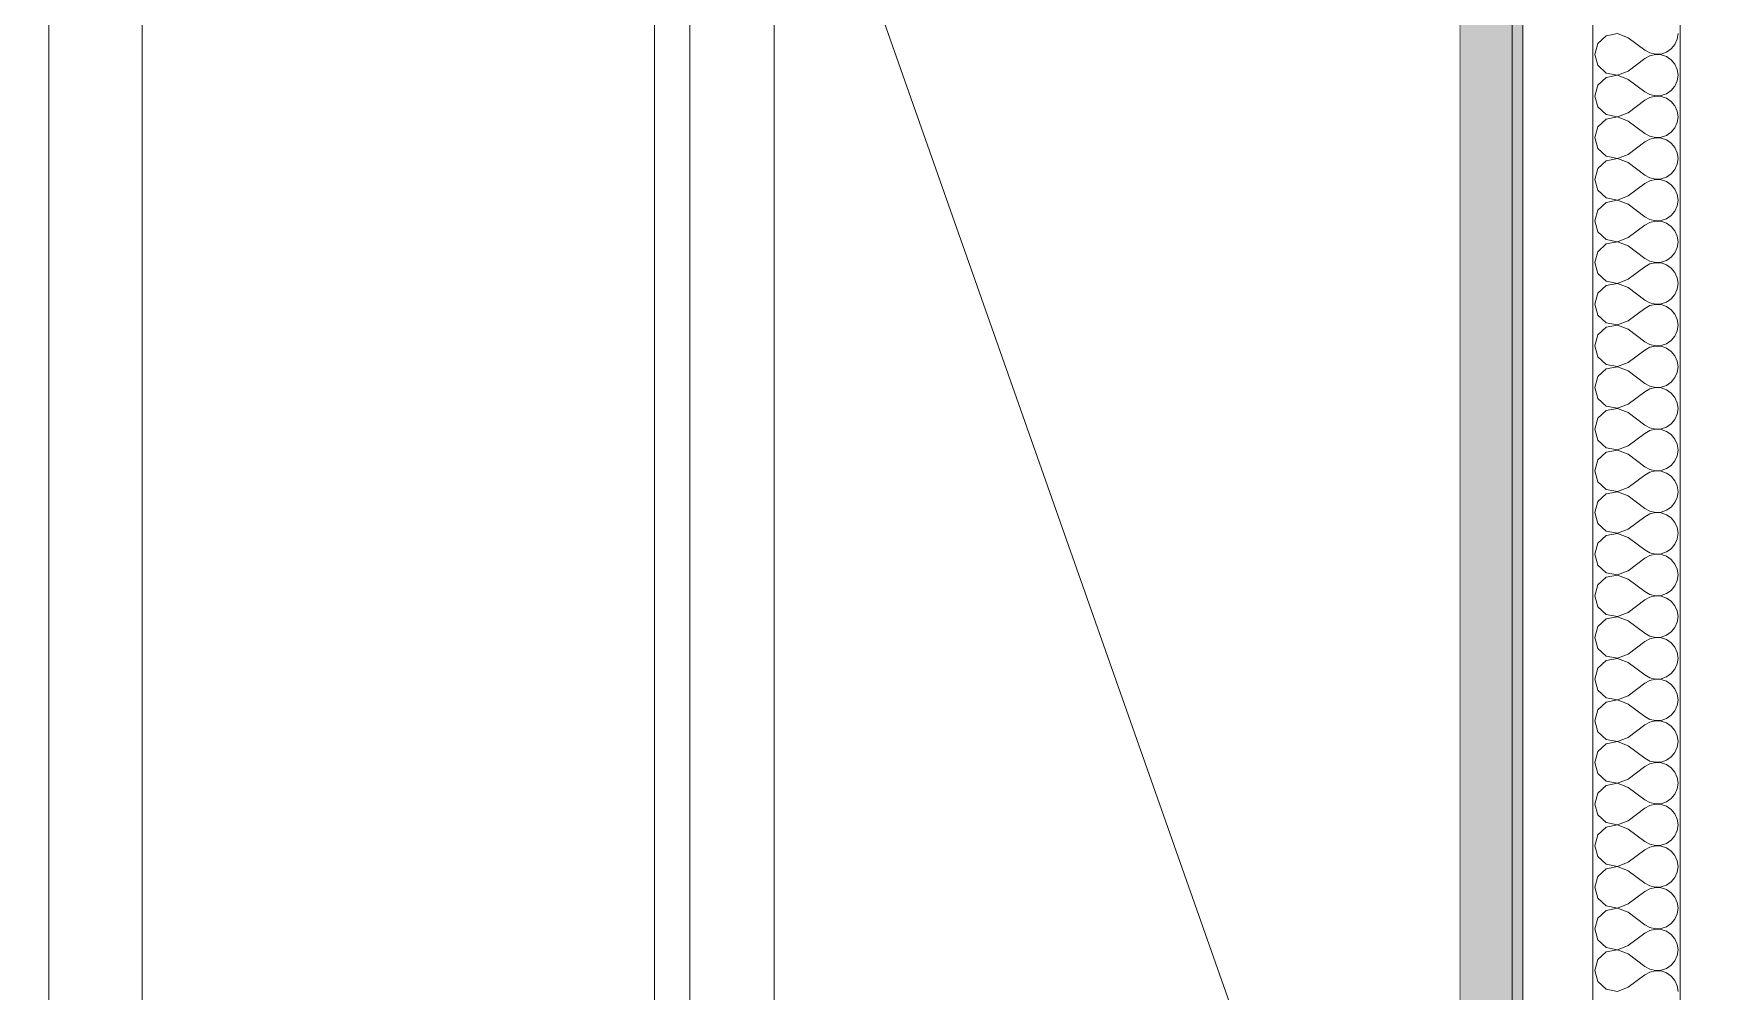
# Model space of a CAD drawing. Header units: millimetres. Extents: x -48147 to 1414029, y -496296 to 18123.
# Drawn here: x 1366612 to 1367135, y -477181 to -476882 of the extents above; entities that cross this region are included whole.
import ezdxf

# ---------------------------------------------------------------- set-up
doc = ezdxf.new("R2010")
doc.units = ezdxf.units.MM
doc.header["$MEASUREMENT"] = 0
doc.linetypes.add('Wipeout_Contour', pattern=[1000, 0, -1000])
doc.layers.add('New_A-25-M_Wall_Int', color=7, linetype='Continuous')
doc.layers.add('New_ArchiCAD Doors', color=7, linetype='Continuous')
doc.layers.add('New_A-25-M_Wall_Int_Pen_No__1', color=7, linetype='Continuous', lineweight=13)
doc.layers.add('New_ArchiCAD Doors_Pen_No__3', color=7, linetype='Continuous', lineweight=18)
doc.layers.add('New_A-25-M_Wall_Int_Pen_No__107', color=7, linetype='Continuous', lineweight=15, true_color=0xa6a6a6)
doc.layers.add('New_ArchiCAD Doors_Pen_No__63', color=7, linetype='Continuous', lineweight=20, true_color=0x606060)

# ---------------------------------------------------------------- blocks, each defined once
blk = doc.blocks.new('*X159', base_point=(1372879, -490836.73))
at = {"layer": 'New_A-25-M_Wall_Int_Pen_No__107', "linetype": 'Continuous'}
for p, q in [((1367123.95, -476884.07), (1367124.19, -476882.3)), ((1367099.2, -476885.38), (1367098.23, -476888.79)), ((1367101.82, -476882.99), (1367099.2, -476885.38)), ((1367105.31, -476882.33), (1367101.82, -476882.99)), ((1367108.62, -476883.6), (1367105.31, -476882.33)), ((1367108.62, -476883.6), (1367113.81, -476887.49)), ((1367113.81, -476887.49), (1367115.38, -476888.36)), ((1367120.61, -476888.11), (1367122.08, -476887.09)), ((1367122.08, -476887.09), (1367123.23, -476885.71)), ((1367123.23, -476885.71), (1367123.95, -476884.07)), ((1367098.23, -476888.79), (1367099.2, -476892.2)), ((1367099.2, -476892.2), (1367101.82, -476894.6)), ((1367108.62, -476893.98), (1367113.81, -476890.09)), ((1367115.38, -476889.22), (1367113.81, -476890.09)), ((1367115.38, -476888.36), (1367117.12, -476888.76)), ((1367117.12, -476888.82), (1367115.38, -476889.22)), ((1367117.12, -476888.76), (1367118.91, -476888.68)), ((1367118.91, -476888.9), (1367117.12, -476888.82)), ((1367118.91, -476888.68), (1367120.61, -476888.11)), ((1367120.61, -476889.48), (1367118.91, -476888.9)), ((1367122.08, -476890.49), (1367120.61, -476889.48)), ((1367123.23, -476891.87), (1367122.08, -476890.49)), ((1367123.95, -476893.51), (1367123.23, -476891.87)), ((1367101.82, -476895.97), (1367099.2, -476898.36)), ((1367101.82, -476894.6), (1367105.31, -476895.26)), ((1367105.31, -476895.31), (1367101.82, -476895.97)), ((1367105.31, -476895.26), (1367108.62, -476893.98)), ((1367108.62, -476896.58), (1367105.31, -476895.31)), ((1367108.62, -476896.58), (1367113.81, -476900.47)), ((1367123.23, -476898.69), (1367123.95, -476897.06)), ((1367124.19, -476895.28), (1367123.95, -476893.51)), ((1367123.95, -476897.06), (1367124.19, -476895.28)), ((1367099.2, -476898.36), (1367098.23, -476901.77)), ((1367098.23, -476901.77), (1367099.2, -476905.19)), ((1367108.62, -476906.97), (1367113.81, -476903.07)), ((1367113.81, -476900.47), (1367115.38, -476901.34)), ((1367115.38, -476902.2), (1367113.81, -476903.07)), ((1367115.38, -476901.34), (1367117.12, -476901.75)), ((1367117.12, -476901.8), (1367115.38, -476902.2)), ((1367117.12, -476901.75), (1367118.91, -476901.66)), ((1367118.91, -476901.89), (1367117.12, -476901.8)), ((1367118.91, -476901.66), (1367120.61, -476901.09)), ((1367120.61, -476902.46), (1367118.91, -476901.89)), ((1367120.61, -476901.09), (1367122.08, -476900.07)), ((1367122.08, -476903.47), (1367120.61, -476902.46)), ((1367122.08, -476900.07), (1367123.23, -476898.69)), ((1367099.2, -476905.19), (1367101.82, -476907.58)), ((1367101.82, -476907.58), (1367105.31, -476908.24)), ((1367105.31, -476908.29), (1367101.82, -476908.95)), ((1367105.31, -476908.24), (1367108.62, -476906.97)), ((1367108.62, -476909.56), (1367105.31, -476908.29)), ((1367123.23, -476904.85), (1367122.08, -476903.47)), ((1367123.95, -476906.49), (1367123.23, -476904.85)), ((1367124.19, -476908.26), (1367123.95, -476906.49)), ((1367123.95, -476910.04), (1367124.19, -476908.26)), ((1367099.2, -476911.34), (1367098.23, -476914.75)), ((1367101.82, -476908.95), (1367099.2, -476911.34)), ((1367108.62, -476909.56), (1367113.81, -476913.46)), ((1367113.81, -476913.46), (1367115.38, -476914.32)), ((1367120.61, -476914.07), (1367122.08, -476913.05)), ((1367122.08, -476913.05), (1367123.23, -476911.68)), ((1367123.23, -476911.68), (1367123.95, -476910.04)), ((1367098.23, -476914.75), (1367099.2, -476918.17)), ((1367099.2, -476918.17), (1367101.82, -476920.56)), ((1367108.62, -476919.95), (1367113.81, -476916.05)), ((1367115.38, -476915.19), (1367113.81, -476916.05)), ((1367115.38, -476914.32), (1367117.12, -476914.73)), ((1367117.12, -476914.78), (1367115.38, -476915.19)), ((1367117.12, -476914.73), (1367118.91, -476914.64)), ((1367118.91, -476914.87), (1367117.12, -476914.78)), ((1367118.91, -476914.64), (1367120.61, -476914.07)), ((1367120.61, -476915.44), (1367118.91, -476914.87)), ((1367122.08, -476916.45), (1367120.61, -476915.44)), ((1367123.23, -476917.83), (1367122.08, -476916.45)), ((1367123.95, -476919.47), (1367123.23, -476917.83)), ((1367101.82, -476921.93), (1367099.2, -476924.32)), ((1367101.82, -476920.56), (1367105.31, -476921.22)), ((1367105.31, -476921.27), (1367101.82, -476921.93)), ((1367105.31, -476921.22), (1367108.62, -476919.95)), ((1367108.62, -476922.54), (1367105.31, -476921.27)), ((1367108.62, -476922.54), (1367113.81, -476926.44)), ((1367123.23, -476924.66), (1367123.95, -476923.02)), ((1367124.19, -476921.24), (1367123.95, -476919.47)), ((1367123.95, -476923.02), (1367124.19, -476921.24)), ((1367099.2, -476924.32), (1367098.23, -476927.74)), ((1367098.23, -476927.74), (1367099.2, -476931.15)), ((1367108.62, -476932.93), (1367113.81, -476929.03)), ((1367113.81, -476926.44), (1367115.38, -476927.3)), ((1367115.38, -476928.17), (1367113.81, -476929.03)), ((1367115.38, -476927.3), (1367117.12, -476927.71)), ((1367117.12, -476927.76), (1367115.38, -476928.17)), ((1367117.12, -476927.71), (1367118.91, -476927.62)), ((1367118.91, -476927.85), (1367117.12, -476927.76)), ((1367118.91, -476927.62), (1367120.61, -476927.05)), ((1367120.61, -476928.42), (1367118.91, -476927.85)), ((1367120.61, -476927.05), (1367122.08, -476926.04)), ((1367122.08, -476929.44), (1367120.61, -476928.42)), ((1367122.08, -476926.04), (1367123.23, -476924.66)), ((1367123.23, -476930.81), (1367122.08, -476929.44)), ((1367099.2, -476931.15), (1367101.82, -476933.54)), ((1367101.82, -476933.54), (1367105.31, -476934.2)), ((1367105.31, -476934.25), (1367101.82, -476934.91)), ((1367105.31, -476934.2), (1367108.62, -476932.93)), ((1367108.62, -476935.52), (1367105.31, -476934.25)), ((1367123.95, -476932.45), (1367123.23, -476930.81)), ((1367124.19, -476934.23), (1367123.95, -476932.45)), ((1367123.95, -476936), (1367124.19, -476934.23)), ((1367099.2, -476937.3), (1367098.23, -476940.72)), ((1367101.82, -476934.91), (1367099.2, -476937.3)), ((1367108.62, -476935.52), (1367113.81, -476939.42)), ((1367113.81, -476939.42), (1367115.38, -476940.29)), ((1367120.61, -476940.03), (1367122.08, -476939.02)), ((1367122.08, -476939.02), (1367123.23, -476937.64)), ((1367123.23, -476937.64), (1367123.95, -476936)), ((1367098.23, -476940.72), (1367099.2, -476944.13)), ((1367099.2, -476944.13), (1367101.82, -476946.52)), ((1367108.62, -476945.91), (1367113.81, -476942.02)), ((1367115.38, -476941.15), (1367113.81, -476942.02)), ((1367115.38, -476940.29), (1367117.12, -476940.69)), ((1367117.12, -476940.74), (1367115.38, -476941.15)), ((1367117.12, -476940.69), (1367118.91, -476940.6)), ((1367118.91, -476940.83), (1367117.12, -476940.74)), ((1367118.91, -476940.6), (1367120.61, -476940.03)), ((1367120.61, -476941.4), (1367118.91, -476940.83)), ((1367122.08, -476942.42), (1367120.61, -476941.4)), ((1367123.23, -476943.8), (1367122.08, -476942.42)), ((1367123.95, -476945.43), (1367123.23, -476943.8)), ((1367099.2, -476950.29), (1367098.23, -476953.7)), ((1367101.82, -476947.89), (1367099.2, -476950.29)), ((1367101.82, -476946.52), (1367105.31, -476947.18)), ((1367105.31, -476947.23), (1367101.82, -476947.89)), ((1367105.31, -476947.18), (1367108.62, -476945.91)), ((1367108.62, -476948.51), (1367105.31, -476947.23)), ((1367108.62, -476948.51), (1367113.81, -476952.4)), ((1367123.23, -476950.62), (1367123.95, -476948.98)), ((1367124.19, -476947.21), (1367123.95, -476945.43)), ((1367123.95, -476948.98), (1367124.19, -476947.21)), ((1367098.23, -476953.7), (1367099.2, -476957.11)), ((1367108.62, -476958.89), (1367113.81, -476955)), ((1367113.81, -476952.4), (1367115.38, -476953.27)), ((1367115.38, -476954.13), (1367113.81, -476955)), ((1367115.38, -476953.27), (1367117.12, -476953.67)), ((1367117.12, -476953.72), (1367115.38, -476954.13)), ((1367117.12, -476953.67), (1367118.91, -476953.59)), ((1367118.91, -476953.81), (1367117.12, -476953.72)), ((1367118.91, -476953.59), (1367120.61, -476953.01)), ((1367120.61, -476954.38), (1367118.91, -476953.81)), ((1367120.61, -476953.01), (1367122.08, -476952)), ((1367122.08, -476955.4), (1367120.61, -476954.38)), ((1367122.08, -476952), (1367123.23, -476950.62)), ((1367123.23, -476956.78), (1367122.08, -476955.4)), ((1367099.2, -476957.11), (1367101.82, -476959.5)), ((1367101.82, -476959.5), (1367105.31, -476960.16)), ((1367105.31, -476960.22), (1367101.82, -476960.87)), ((1367105.31, -476960.16), (1367108.62, -476958.89)), ((1367108.62, -476961.49), (1367105.31, -476960.22)), ((1367123.95, -476958.42), (1367123.23, -476956.78)), ((1367124.19, -476960.19), (1367123.95, -476958.42)), ((1367123.95, -476961.96), (1367124.19, -476960.19)), ((1367099.2, -476963.27), (1367098.23, -476966.68)), ((1367101.82, -476960.87), (1367099.2, -476963.27)), ((1367108.62, -476961.49), (1367113.81, -476965.38)), ((1367113.81, -476965.38), (1367115.38, -476966.25)), ((1367118.91, -476966.57), (1367120.61, -476966)), ((1367120.61, -476966), (1367122.08, -476964.98)), ((1367122.08, -476964.98), (1367123.23, -476963.6)), ((1367123.23, -476963.6), (1367123.95, -476961.96)), ((1367098.23, -476966.68), (1367099.2, -476970.09)), ((1367099.2, -476970.09), (1367101.82, -476972.49)), ((1367108.62, -476971.87), (1367113.81, -476967.98)), ((1367115.38, -476967.11), (1367113.81, -476967.98)), ((1367115.38, -476966.25), (1367117.12, -476966.65)), ((1367117.12, -476966.71), (1367115.38, -476967.11)), ((1367117.12, -476966.65), (1367118.91, -476966.57)), ((1367118.91, -476966.79), (1367117.12, -476966.71)), ((1367120.61, -476967.37), (1367118.91, -476966.79)), ((1367122.08, -476968.38), (1367120.61, -476967.37)), ((1367123.23, -476969.76), (1367122.08, -476968.38)), ((1367123.95, -476971.4), (1367123.23, -476969.76)), ((1367099.2, -476976.25), (1367098.23, -476979.66)), ((1367101.82, -476973.86), (1367099.2, -476976.25)), ((1367101.82, -476972.49), (1367105.31, -476973.14)), ((1367105.31, -476973.2), (1367101.82, -476973.86)), ((1367105.31, -476973.14), (1367108.62, -476971.87)), ((1367108.62, -476974.47), (1367105.31, -476973.2)), ((1367108.62, -476974.47), (1367113.81, -476978.36)), ((1367123.23, -476976.58), (1367123.95, -476974.94)), ((1367124.19, -476973.17), (1367123.95, -476971.4)), ((1367123.95, -476974.94), (1367124.19, -476973.17)), ((1367098.23, -476979.66), (1367099.2, -476983.07)), ((1367108.62, -476984.85), (1367113.81, -476980.96)), ((1367113.81, -476978.36), (1367115.38, -476979.23)), ((1367115.38, -476980.09), (1367113.81, -476980.96)), ((1367115.38, -476979.23), (1367117.12, -476979.64)), ((1367117.12, -476979.69), (1367115.38, -476980.09)), ((1367117.12, -476979.64), (1367118.91, -476979.55)), ((1367118.91, -476979.77), (1367117.12, -476979.69)), ((1367118.91, -476979.55), (1367120.61, -476978.98)), ((1367120.61, -476980.35), (1367118.91, -476979.77)), ((1367120.61, -476978.98), (1367122.08, -476977.96)), ((1367122.08, -476981.36), (1367120.61, -476980.35)), ((1367122.08, -476977.96), (1367123.23, -476976.58)), ((1367123.23, -476982.74), (1367122.08, -476981.36)), ((1367099.2, -476983.07), (1367101.82, -476985.47)), ((1367101.82, -476986.84), (1367099.2, -476989.23)), ((1367101.82, -476985.47), (1367105.31, -476986.13)), ((1367105.31, -476986.18), (1367101.82, -476986.84)), ((1367105.31, -476986.13), (1367108.62, -476984.85)), ((1367108.62, -476987.45), (1367105.31, -476986.18)), ((1367123.95, -476984.38), (1367123.23, -476982.74)), ((1367124.19, -476986.15), (1367123.95, -476984.38)), ((1367123.95, -476987.93), (1367124.19, -476986.15)), ((1367099.2, -476989.23), (1367098.23, -476992.64)), ((1367108.62, -476987.45), (1367113.81, -476991.35)), ((1367113.81, -476991.35), (1367115.38, -476992.21)), ((1367115.38, -476992.21), (1367117.12, -476992.62)), ((1367118.91, -476992.53), (1367120.61, -476991.96)), ((1367120.61, -476991.96), (1367122.08, -476990.94)), ((1367122.08, -476990.94), (1367123.23, -476989.56)), ((1367123.23, -476989.56), (1367123.95, -476987.93)), ((1367098.23, -476992.64), (1367099.2, -476996.06)), ((1367099.2, -476996.06), (1367101.82, -476998.45)), ((1367108.62, -476997.84), (1367113.81, -476993.94)), ((1367115.38, -476993.07), (1367113.81, -476993.94)), ((1367117.12, -476992.67), (1367115.38, -476993.07)), ((1367117.12, -476992.62), (1367118.91, -476992.53)), ((1367118.91, -476992.76), (1367117.12, -476992.67)), ((1367120.61, -476993.33), (1367118.91, -476992.76)), ((1367122.08, -476994.34), (1367120.61, -476993.33)), ((1367123.23, -476995.72), (1367122.08, -476994.34)), ((1367123.95, -476997.36), (1367123.23, -476995.72)), ((1367124.19, -476999.13), (1367123.95, -476997.36)), ((1367099.2, -477002.21), (1367098.23, -477005.62)), ((1367101.82, -476999.82), (1367099.2, -477002.21)), ((1367101.82, -476998.45), (1367105.31, -476999.11)), ((1367105.31, -476999.16), (1367101.82, -476999.82)), ((1367105.31, -476999.11), (1367108.62, -476997.84)), ((1367108.62, -477000.43), (1367105.31, -476999.16)), ((1367108.62, -477000.43), (1367113.81, -477004.33)), ((1367122.08, -477003.93), (1367123.23, -477002.55)), ((1367123.23, -477002.55), (1367123.95, -477000.91)), ((1367123.95, -477000.91), (1367124.19, -476999.13)), ((1367098.23, -477005.62), (1367099.2, -477009.04)), ((1367108.62, -477010.82), (1367113.81, -477006.92)), ((1367113.81, -477004.33), (1367115.38, -477005.19)), ((1367115.38, -477006.06), (1367113.81, -477006.92)), ((1367115.38, -477005.19), (1367117.12, -477005.6)), ((1367117.12, -477005.65), (1367115.38, -477006.06)), ((1367117.12, -477005.6), (1367118.91, -477005.51)), ((1367118.91, -477005.74), (1367117.12, -477005.65)), ((1367118.91, -477005.51), (1367120.61, -477004.94)), ((1367120.61, -477006.31), (1367118.91, -477005.74)), ((1367120.61, -477004.94), (1367122.08, -477003.93)), ((1367122.08, -477007.32), (1367120.61, -477006.31)), ((1367123.23, -477008.7), (1367122.08, -477007.32)), ((1367099.2, -477009.04), (1367101.82, -477011.43)), ((1367101.82, -477012.8), (1367099.2, -477015.19)), ((1367101.82, -477011.43), (1367105.31, -477012.09)), ((1367105.31, -477012.14), (1367101.82, -477012.8)), ((1367105.31, -477012.09), (1367108.62, -477010.82)), ((1367108.62, -477013.41), (1367105.31, -477012.14)), ((1367123.95, -477010.34), (1367123.23, -477008.7)), ((1367124.19, -477012.12), (1367123.95, -477010.34)), ((1367123.95, -477013.89), (1367124.19, -477012.12)), ((1367099.2, -477015.19), (1367098.23, -477018.61)), ((1367108.62, -477013.41), (1367113.81, -477017.31)), ((1367113.81, -477017.31), (1367115.38, -477018.17)), ((1367115.38, -477018.17), (1367117.12, -477018.58)), ((1367118.91, -477018.49), (1367120.61, -477017.92)), ((1367120.61, -477017.92), (1367122.08, -477016.91)), ((1367122.08, -477016.91), (1367123.23, -477015.53)), ((1367123.23, -477015.53), (1367123.95, -477013.89)), ((1367098.23, -477018.61), (1367099.2, -477022.02)), ((1367099.2, -477022.02), (1367101.82, -477024.41)), ((1367108.62, -477023.8), (1367113.81, -477019.9)), ((1367115.38, -477019.04), (1367113.81, -477019.9)), ((1367117.12, -477018.63), (1367115.38, -477019.04)), ((1367117.12, -477018.58), (1367118.91, -477018.49)), ((1367118.91, -477018.72), (1367117.12, -477018.63)), ((1367120.61, -477019.29), (1367118.91, -477018.72)), ((1367122.08, -477020.31), (1367120.61, -477019.29)), ((1367123.23, -477021.68), (1367122.08, -477020.31)), ((1367123.95, -477023.32), (1367123.23, -477021.68)), ((1367124.19, -477025.1), (1367123.95, -477023.32)), ((1367099.2, -477028.18), (1367098.23, -477031.59)), ((1367101.82, -477025.78), (1367099.2, -477028.18)), ((1367101.82, -477024.41), (1367105.31, -477025.07)), ((1367105.31, -477025.12), (1367101.82, -477025.78)), ((1367105.31, -477025.07), (1367108.62, -477023.8)), ((1367108.62, -477026.4), (1367105.31, -477025.12)), ((1367108.62, -477026.4), (1367113.81, -477030.29)), ((1367122.08, -477029.89), (1367123.23, -477028.51)), ((1367123.23, -477028.51), (1367123.95, -477026.87)), ((1367123.95, -477026.87), (1367124.19, -477025.1)), ((1367098.23, -477031.59), (1367099.2, -477035)), ((1367108.62, -477036.78), (1367113.81, -477032.89)), ((1367113.81, -477030.29), (1367115.38, -477031.16)), ((1367115.38, -477032.02), (1367113.81, -477032.89)), ((1367115.38, -477031.16), (1367117.12, -477031.56)), ((1367117.12, -477031.61), (1367115.38, -477032.02)), ((1367117.12, -477031.56), (1367118.91, -477031.47)), ((1367118.91, -477031.7), (1367117.12, -477031.61)), ((1367118.91, -477031.47), (1367120.61, -477030.9)), ((1367120.61, -477032.27), (1367118.91, -477031.7)), ((1367120.61, -477030.9), (1367122.08, -477029.89)), ((1367122.08, -477033.29), (1367120.61, -477032.27)), ((1367123.23, -477034.67), (1367122.08, -477033.29)), ((1367099.2, -477035), (1367101.82, -477037.39)), ((1367101.82, -477038.76), (1367099.2, -477041.16)), ((1367101.82, -477037.39), (1367105.31, -477038.05)), ((1367105.31, -477038.1), (1367101.82, -477038.76)), ((1367105.31, -477038.05), (1367108.62, -477036.78)), ((1367108.62, -477039.38), (1367105.31, -477038.1)), ((1367108.62, -477039.38), (1367113.81, -477043.27)), ((1367123.95, -477036.3), (1367123.23, -477034.67)), ((1367124.19, -477038.08), (1367123.95, -477036.3)), ((1367123.95, -477039.85), (1367124.19, -477038.08)), ((1367099.2, -477041.16), (1367098.23, -477044.57)), ((1367098.23, -477044.57), (1367099.2, -477047.98)), ((1367113.81, -477043.27), (1367115.38, -477044.14)), ((1367115.38, -477044.14), (1367117.12, -477044.54)), ((1367117.12, -477044.6), (1367115.38, -477045)), ((1367117.12, -477044.54), (1367118.91, -477044.46)), ((1367118.91, -477044.68), (1367117.12, -477044.6)), ((1367118.91, -477044.46), (1367120.61, -477043.88)), ((1367120.61, -477043.88), (1367122.08, -477042.87)), ((1367122.08, -477042.87), (1367123.23, -477041.49)), ((1367123.23, -477041.49), (1367123.95, -477039.85)), ((1367099.2, -477047.98), (1367101.82, -477050.37)), ((1367105.31, -477051.03), (1367108.62, -477049.76)), ((1367108.62, -477049.76), (1367113.81, -477045.87)), ((1367115.38, -477045), (1367113.81, -477045.87)), ((1367120.61, -477045.25), (1367118.91, -477044.68)), ((1367122.08, -477046.27), (1367120.61, -477045.25)), ((1367123.23, -477047.65), (1367122.08, -477046.27)), ((1367123.95, -477049.29), (1367123.23, -477047.65)), ((1367124.19, -477051.06), (1367123.95, -477049.29)), ((1367099.2, -477054.14), (1367098.23, -477057.55)), ((1367101.82, -477051.75), (1367099.2, -477054.14)), ((1367101.82, -477050.37), (1367105.31, -477051.03)), ((1367105.31, -477051.09), (1367101.82, -477051.75)), ((1367108.62, -477052.36), (1367105.31, -477051.09)), ((1367108.62, -477052.36), (1367113.81, -477056.25)), ((1367122.08, -477055.85), (1367123.23, -477054.47)), ((1367123.23, -477054.47), (1367123.95, -477052.83)), ((1367123.95, -477052.83), (1367124.19, -477051.06)), ((1367098.23, -477057.55), (1367099.2, -477060.96)), ((1367108.62, -477062.74), (1367113.81, -477058.85)), ((1367113.81, -477056.25), (1367115.38, -477057.12)), ((1367115.38, -477057.98), (1367113.81, -477058.85)), ((1367115.38, -477057.12), (1367117.12, -477057.52)), ((1367117.12, -477057.58), (1367115.38, -477057.98)), ((1367117.12, -477057.52), (1367118.91, -477057.44)), ((1367118.91, -477057.66), (1367117.12, -477057.58)), ((1367118.91, -477057.44), (1367120.61, -477056.87)), ((1367120.61, -477058.24), (1367118.91, -477057.66)), ((1367120.61, -477056.87), (1367122.08, -477055.85)), ((1367122.08, -477059.25), (1367120.61, -477058.24)), ((1367123.23, -477060.63), (1367122.08, -477059.25)), ((1367099.2, -477060.96), (1367101.82, -477063.36)), ((1367101.82, -477064.73), (1367099.2, -477067.12)), ((1367101.82, -477063.36), (1367105.31, -477064.02)), ((1367105.31, -477064.07), (1367101.82, -477064.73)), ((1367105.31, -477064.02), (1367108.62, -477062.74)), ((1367108.62, -477065.34), (1367105.31, -477064.07)), ((1367108.62, -477065.34), (1367113.81, -477069.23)), ((1367123.95, -477062.27), (1367123.23, -477060.63)), ((1367124.19, -477064.04), (1367123.95, -477062.27)), ((1367123.95, -477065.82), (1367124.19, -477064.04)), ((1367099.2, -477067.12), (1367098.23, -477070.53)), ((1367098.23, -477070.53), (1367099.2, -477073.94)), ((1367113.81, -477069.23), (1367115.38, -477070.1)), ((1367115.38, -477070.1), (1367117.12, -477070.51)), ((1367117.12, -477070.56), (1367115.38, -477070.96)), ((1367117.12, -477070.51), (1367118.91, -477070.42)), ((1367118.91, -477070.65), (1367117.12, -477070.56)), ((1367118.91, -477070.42), (1367120.61, -477069.85)), ((1367120.61, -477071.22), (1367118.91, -477070.65)), ((1367120.61, -477069.85), (1367122.08, -477068.83)), ((1367122.08, -477068.83), (1367123.23, -477067.45)), ((1367123.23, -477067.45), (1367123.95, -477065.82)), ((1367099.2, -477073.94), (1367101.82, -477076.34)), ((1367105.31, -477077), (1367108.62, -477075.73)), ((1367108.62, -477075.73), (1367113.81, -477071.83)), ((1367115.38, -477070.96), (1367113.81, -477071.83)), ((1367122.08, -477072.23), (1367120.61, -477071.22)), ((1367123.23, -477073.61), (1367122.08, -477072.23)), ((1367123.95, -477075.25), (1367123.23, -477073.61)), ((1367124.19, -477077.02), (1367123.95, -477075.25)), ((1367099.2, -477080.1), (1367098.23, -477083.51)), ((1367101.82, -477077.71), (1367099.2, -477080.1)), ((1367101.82, -477076.34), (1367105.31, -477077)), ((1367105.31, -477077.05), (1367101.82, -477077.71)), ((1367108.62, -477078.32), (1367105.31, -477077.05)), ((1367108.62, -477078.32), (1367113.81, -477082.22)), ((1367122.08, -477081.81), (1367123.23, -477080.44)), ((1367123.23, -477080.44), (1367123.95, -477078.8)), ((1367123.95, -477078.8), (1367124.19, -477077.02)), ((1367098.23, -477083.51), (1367099.2, -477086.93)), ((1367108.62, -477088.71), (1367113.81, -477084.81)), ((1367113.81, -477082.22), (1367115.38, -477083.08)), ((1367115.38, -477083.95), (1367113.81, -477084.81)), ((1367115.38, -477083.08), (1367117.12, -477083.49)), ((1367117.12, -477083.54), (1367115.38, -477083.95)), ((1367117.12, -477083.49), (1367118.91, -477083.4)), ((1367118.91, -477083.63), (1367117.12, -477083.54)), ((1367118.91, -477083.4), (1367120.61, -477082.83)), ((1367120.61, -477084.2), (1367118.91, -477083.63)), ((1367120.61, -477082.83), (1367122.08, -477081.81)), ((1367122.08, -477085.21), (1367120.61, -477084.2)), ((1367123.23, -477086.59), (1367122.08, -477085.21)), ((1367099.2, -477086.93), (1367101.82, -477089.32)), ((1367101.82, -477090.69), (1367099.2, -477093.08)), ((1367101.82, -477089.32), (1367105.31, -477089.98)), ((1367105.31, -477090.03), (1367101.82, -477090.69)), ((1367105.31, -477089.98), (1367108.62, -477088.71)), ((1367108.62, -477091.3), (1367105.31, -477090.03)), ((1367108.62, -477091.3), (1367113.81, -477095.2)), ((1367123.95, -477088.23), (1367123.23, -477086.59)), ((1367124.19, -477090), (1367123.95, -477088.23)), ((1367123.95, -477091.78), (1367124.19, -477090)), ((1367099.2, -477093.08), (1367098.23, -477096.5)), ((1367098.23, -477096.5), (1367099.2, -477099.91)), ((1367113.81, -477095.2), (1367115.38, -477096.06)), ((1367115.38, -477096.93), (1367113.81, -477097.79)), ((1367115.38, -477096.06), (1367117.12, -477096.47)), ((1367117.12, -477096.52), (1367115.38, -477096.93)), ((1367117.12, -477096.47), (1367118.91, -477096.38)), ((1367118.91, -477096.61), (1367117.12, -477096.52)), ((1367118.91, -477096.38), (1367120.61, -477095.81)), ((1367120.61, -477097.18), (1367118.91, -477096.61)), ((1367120.61, -477095.81), (1367122.08, -477094.8)), ((1367122.08, -477094.8), (1367123.23, -477093.42)), ((1367123.23, -477093.42), (1367123.95, -477091.78)), ((1367099.2, -477099.91), (1367101.82, -477102.3)), ((1367105.31, -477102.96), (1367108.62, -477101.69)), ((1367108.62, -477101.69), (1367113.81, -477097.79)), ((1367122.08, -477098.19), (1367120.61, -477097.18)), ((1367123.23, -477099.57), (1367122.08, -477098.19)), ((1367123.95, -477101.21), (1367123.23, -477099.57)), ((1367124.19, -477102.99), (1367123.95, -477101.21)), ((1367099.2, -477106.06), (1367098.23, -477109.48)), ((1367101.82, -477103.67), (1367099.2, -477106.06)), ((1367101.82, -477102.3), (1367105.31, -477102.96)), ((1367105.31, -477103.01), (1367101.82, -477103.67)), ((1367108.62, -477104.28), (1367105.31, -477103.01)), ((1367108.62, -477104.28), (1367113.81, -477108.18)), ((1367122.08, -477107.78), (1367123.23, -477106.4)), ((1367123.23, -477106.4), (1367123.95, -477104.76)), ((1367123.95, -477104.76), (1367124.19, -477102.99)), ((1367098.23, -477109.48), (1367099.2, -477112.89)), ((1367108.62, -477114.67), (1367113.81, -477110.78)), ((1367113.81, -477108.18), (1367115.38, -477109.05)), ((1367115.38, -477109.91), (1367113.81, -477110.78)), ((1367115.38, -477109.05), (1367117.12, -477109.45)), ((1367117.12, -477109.5), (1367115.38, -477109.91)), ((1367117.12, -477109.45), (1367118.91, -477109.36)), ((1367118.91, -477109.59), (1367117.12, -477109.5)), ((1367118.91, -477109.36), (1367120.61, -477108.79)), ((1367120.61, -477110.16), (1367118.91, -477109.59)), ((1367120.61, -477108.79), (1367122.08, -477107.78)), ((1367122.08, -477111.18), (1367120.61, -477110.16)), ((1367123.23, -477112.56), (1367122.08, -477111.18)), ((1367123.95, -477114.19), (1367123.23, -477112.56)), ((1367099.2, -477112.89), (1367101.82, -477115.28)), ((1367101.82, -477116.65), (1367099.2, -477119.05)), ((1367101.82, -477115.28), (1367105.31, -477115.94)), ((1367105.31, -477115.99), (1367101.82, -477116.65)), ((1367105.31, -477115.94), (1367108.62, -477114.67)), ((1367108.62, -477117.27), (1367105.31, -477115.99)), ((1367108.62, -477117.27), (1367113.81, -477121.16)), ((1367123.23, -477119.38), (1367123.95, -477117.74)), ((1367124.19, -477115.97), (1367123.95, -477114.19)), ((1367123.95, -477117.74), (1367124.19, -477115.97)), ((1367099.2, -477119.05), (1367098.23, -477122.46)), ((1367098.23, -477122.46), (1367099.2, -477125.87)), ((1367113.81, -477121.16), (1367115.38, -477122.03)), ((1367115.38, -477122.89), (1367113.81, -477123.76)), ((1367115.38, -477122.03), (1367117.12, -477122.43)), ((1367117.12, -477122.48), (1367115.38, -477122.89)), ((1367117.12, -477122.43), (1367118.91, -477122.35)), ((1367118.91, -477122.57), (1367117.12, -477122.48)), ((1367118.91, -477122.35), (1367120.61, -477121.77)), ((1367120.61, -477123.14), (1367118.91, -477122.57)), ((1367120.61, -477121.77), (1367122.08, -477120.76)), ((1367122.08, -477124.16), (1367120.61, -477123.14)), ((1367122.08, -477120.76), (1367123.23, -477119.38)), ((1367099.2, -477125.87), (1367101.82, -477128.26)), ((1367101.82, -477128.26), (1367105.31, -477128.92)), ((1367105.31, -477128.92), (1367108.62, -477127.65)), ((1367108.62, -477127.65), (1367113.81, -477123.76)), ((1367123.23, -477125.54), (1367122.08, -477124.16)), ((1367123.95, -477127.18), (1367123.23, -477125.54)), ((1367124.19, -477128.95), (1367123.95, -477127.18)), ((1367099.2, -477132.03), (1367098.23, -477135.44)), ((1367101.82, -477129.63), (1367099.2, -477132.03)), ((1367105.31, -477128.98), (1367101.82, -477129.63)), ((1367108.62, -477130.25), (1367105.31, -477128.98)), ((1367108.62, -477130.25), (1367113.81, -477134.14)), ((1367122.08, -477133.74), (1367123.23, -477132.36)), ((1367123.23, -477132.36), (1367123.95, -477130.72)), ((1367123.95, -477130.72), (1367124.19, -477128.95)), ((1367098.23, -477135.44), (1367099.2, -477138.85)), ((1367099.2, -477138.85), (1367101.82, -477141.25)), ((1367108.62, -477140.63), (1367113.81, -477136.74)), ((1367113.81, -477134.14), (1367115.38, -477135.01)), ((1367115.38, -477135.87), (1367113.81, -477136.74)), ((1367115.38, -477135.01), (1367117.12, -477135.41)), ((1367117.12, -477135.47), (1367115.38, -477135.87)), ((1367117.12, -477135.41), (1367118.91, -477135.33)), ((1367118.91, -477135.55), (1367117.12, -477135.47)), ((1367118.91, -477135.33), (1367120.61, -477134.75)), ((1367120.61, -477136.13), (1367118.91, -477135.55)), ((1367120.61, -477134.75), (1367122.08, -477133.74)), ((1367122.08, -477137.14), (1367120.61, -477136.13)), ((1367123.23, -477138.52), (1367122.08, -477137.14)), ((1367123.95, -477140.16), (1367123.23, -477138.52)), ((1367101.82, -477142.62), (1367099.2, -477145.01)), ((1367101.82, -477141.25), (1367105.31, -477141.9)), ((1367105.31, -477141.96), (1367101.82, -477142.62)), ((1367105.31, -477141.9), (1367108.62, -477140.63)), ((1367108.62, -477143.23), (1367105.31, -477141.96)), ((1367108.62, -477143.23), (1367113.81, -477147.12)), ((1367123.23, -477145.34), (1367123.95, -477143.7)), ((1367124.19, -477141.93), (1367123.95, -477140.16)), ((1367123.95, -477143.7), (1367124.19, -477141.93)), ((1367099.2, -477145.01), (1367098.23, -477148.42)), ((1367098.23, -477148.42), (1367099.2, -477151.83)), ((1367113.81, -477147.12), (1367115.38, -477147.99)), ((1367115.38, -477148.85), (1367113.81, -477149.72)), ((1367115.38, -477147.99), (1367117.12, -477148.4)), ((1367117.12, -477148.45), (1367115.38, -477148.85)), ((1367117.12, -477148.4), (1367118.91, -477148.31)), ((1367118.91, -477148.53), (1367117.12, -477148.45)), ((1367118.91, -477148.31), (1367120.61, -477147.74)), ((1367120.61, -477149.11), (1367118.91, -477148.53)), ((1367120.61, -477147.74), (1367122.08, -477146.72)), ((1367122.08, -477150.12), (1367120.61, -477149.11)), ((1367122.08, -477146.72), (1367123.23, -477145.34)), ((1367099.2, -477151.83), (1367101.82, -477154.23)), ((1367101.82, -477154.23), (1367105.31, -477154.89)), ((1367105.31, -477154.89), (1367108.62, -477153.61)), ((1367108.62, -477153.61), (1367113.81, -477149.72)), ((1367123.23, -477151.5), (1367122.08, -477150.12)), ((1367123.95, -477153.14), (1367123.23, -477151.5)), ((1367124.19, -477154.91), (1367123.95, -477153.14)), ((1367099.2, -477157.99), (1367098.23, -477161.4)), ((1367101.82, -477155.6), (1367099.2, -477157.99)), ((1367105.31, -477154.94), (1367101.82, -477155.6)), ((1367108.62, -477156.21), (1367105.31, -477154.94)), ((1367108.62, -477156.21), (1367113.81, -477160.1)), ((1367120.61, -477160.72), (1367122.08, -477159.7)), ((1367122.08, -477159.7), (1367123.23, -477158.32)), ((1367123.23, -477158.32), (1367123.95, -477156.69)), ((1367123.95, -477156.69), (1367124.19, -477154.91)), ((1367098.23, -477161.4), (1367099.2, -477164.82)), ((1367099.2, -477164.82), (1367101.82, -477167.21)), ((1367108.62, -477166.6), (1367113.81, -477162.7)), ((1367113.81, -477160.1), (1367115.38, -477160.97)), ((1367115.38, -477161.83), (1367113.81, -477162.7)), ((1367115.38, -477160.97), (1367117.12, -477161.38)), ((1367117.12, -477161.43), (1367115.38, -477161.83)), ((1367117.12, -477161.38), (1367118.91, -477161.29)), ((1367118.91, -477161.52), (1367117.12, -477161.43)), ((1367118.91, -477161.29), (1367120.61, -477160.72)), ((1367120.61, -477162.09), (1367118.91, -477161.52)), ((1367122.08, -477163.1), (1367120.61, -477162.09)), ((1367123.23, -477164.48), (1367122.08, -477163.1)), ((1367123.95, -477166.12), (1367123.23, -477164.48)), ((1367101.82, -477168.58), (1367099.2, -477170.97)), ((1367101.82, -477167.21), (1367105.31, -477167.87)), ((1367105.31, -477167.92), (1367101.82, -477168.58)), ((1367105.31, -477167.87), (1367108.62, -477166.6)), ((1367108.62, -477169.19), (1367105.31, -477167.92)), ((1367108.62, -477169.19), (1367113.81, -477173.09)), ((1367123.23, -477171.31), (1367123.95, -477169.67)), ((1367124.19, -477167.89), (1367123.95, -477166.12)), ((1367123.95, -477169.67), (1367124.19, -477167.89)), ((1367099.2, -477170.97), (1367098.23, -477174.38)), ((1367098.23, -477174.38), (1367099.2, -477177.8)), ((1367113.81, -477173.09), (1367115.38, -477173.95)), ((1367115.38, -477174.82), (1367113.81, -477175.68)), ((1367115.38, -477173.95), (1367117.12, -477174.36)), ((1367117.12, -477174.41), (1367115.38, -477174.82)), ((1367117.12, -477174.36), (1367118.91, -477174.27)), ((1367118.91, -477174.5), (1367117.12, -477174.41)), ((1367118.91, -477174.27), (1367120.61, -477173.7)), ((1367120.61, -477175.07), (1367118.91, -477174.5)), ((1367120.61, -477173.7), (1367122.08, -477172.69)), ((1367122.08, -477176.08), (1367120.61, -477175.07)), ((1367122.08, -477172.69), (1367123.23, -477171.31)), ((1367099.2, -477177.8), (1367101.82, -477180.19)), ((1367101.82, -477180.19), (1367105.31, -477180.85)), ((1367105.31, -477180.85), (1367108.62, -477179.58)), ((1367108.62, -477179.58), (1367113.81, -477175.68)), ((1367123.23, -477177.46), (1367122.08, -477176.08)), ((1367123.95, -477179.1), (1367123.23, -477177.46)), ((1367124.19, -477180.88), (1367123.95, -477179.1))]:
    blk.add_line(p, q, dxfattribs=at)
blk = doc.blocks.new('Section Elem_137_2', base_point=(1372879, -490836.73))
at = {"layer": 'New_A-25-M_Wall_Int_Pen_No__107', "linetype": 'Continuous'}
blk.add_hatch(color=256, dxfattribs=at).paths.add_polyline_path([(1367056.15, -478686.73), (1367072.5, -478686.73), (1367072.5, -474813.61), (1367056.15, -474813.61)])
at = {"layer": 'New_A-25-M_Wall_Int_Pen_No__107', "linetype": 'Continuous', "lineweight": 0, "true_color": 0x535353}
blk.add_hatch(color=251, dxfattribs=at).paths.add_polyline_path([(1367072.5, -478686.73), (1367075.77, -478686.73), (1367075.77, -474813.61), (1367072.5, -474813.61)])
at = {"layer": 'New_A-25-M_Wall_Int_Pen_No__1', "linetype": 'Continuous'}
for p, q in [((1367056.15, -474813.61), (1367056.15, -478686.73)), ((1367072.5, -474813.61), (1367072.5, -478686.73))]:
    blk.add_line(p, q, dxfattribs=at)
at = {"color": 254, "linetype": 'Wipeout_Contour', "lineweight": 0, "ltscale": 5791331.527955575}
blk.add_wipeout([(1367075.77, -478686.73), (1367097.58, -478686.73), (1367097.58, -474813.61), (1367075.77, -474813.61)], dxfattribs=at).dxf.layer = 'New_A-25-M_Wall_Int'
at = {"layer": 'New_A-25-M_Wall_Int_Pen_No__1', "linetype": 'Continuous'}
blk.add_line((1367075.77, -474813.61), (1367075.77, -478686.73), dxfattribs=at)
at = {"color": 254, "linetype": 'Wipeout_Contour', "lineweight": 0, "ltscale": 5791424.195083515}
blk.add_wipeout([(1367097.58, -478686.73), (1367124.84, -478686.73), (1367124.84, -474813.61), (1367097.58, -474813.61)], dxfattribs=at).dxf.layer = 'New_A-25-M_Wall_Int'
at = {"layer": 'New_A-25-M_Wall_Int_Pen_No__1', "linetype": 'Continuous'}
blk.add_line((1367097.58, -474813.61), (1367097.58, -478686.73), dxfattribs=at)
at = {"layer": 'New_A-25-M_Wall_Int'}
blk.add_blockref('*X159', (1372879, -490836.73), dxfattribs=at)
at = {"color": 254, "linetype": 'Wipeout_Contour', "lineweight": 0, "ltscale": 5791514.803092198}
blk.add_wipeout([(1367124.84, -478686.73), (1367145.56, -478686.73), (1367145.56, -474813.61), (1367124.84, -474813.61)], dxfattribs=at).dxf.layer = 'New_A-25-M_Wall_Int'
at = {"layer": 'New_A-25-M_Wall_Int_Pen_No__1', "linetype": 'Continuous'}
blk.add_line((1367124.84, -474813.61), (1367124.84, -478686.73), dxfattribs=at)
blk = doc.blocks.new('Section Elem_138_2', base_point=(1372879, -490836.73))
at = {"color": 254, "linetype": 'Wipeout_Contour', "lineweight": 0, "ltscale": 57868522.91211338}
blk.add_wipeout([(1365629.7, -474813.61), (1365629.7, -476586.73), (1366034.08, -476586.73), (1366034.08, -478686.73), (1366616.35, -478686.73), (1366616.35, -476586.73), (1367056.15, -476586.73), (1367056.15, -475694.33), (1366649.63, -475694.33), (1366649.63, -475686.73), (1365631.79, -475686.73), (1365631.79, -475661.73), (1366696.83, -475661.73), (1366696.83, -475116.73), (1366695.21, -475107.75), (1366691.31, -475104.03), (1366649.63, -475104.03), (1366649.63, -475086.73), (1367056.15, -475086.73), (1367056.15, -474993.35), (1366935.28, -474993.35), (1366914.15, -474992.74), (1366913.17, -474991.77), (1366912.78, -474989.5), (1366912.84, -474978.27), (1366413.5, -474978.27), (1366392.37, -474977.66), (1366391.39, -474976.69), (1366390.99, -474974.42), (1366391.06, -474963.19), (1365891.72, -474963.19), (1365870.59, -474962.58), (1365869.61, -474961.62), (1365869.21, -474959.34), (1365869.87, -474838.84), (1365845.17, -474838.84), (1365844.47, -474838.82), (1365844.56, -474823.02), (1365844.98, -474820.77), (1365845.97, -474819.86)], dxfattribs=at).dxf.layer = 'New_A-25-M_Wall_Int'
blk = doc.blocks.new('Section Elem_144_2', base_point=(1372879, -490836.73))
at = {"color": 254, "linetype": 'Wipeout_Contour', "lineweight": 0, "ltscale": 7238856.031793656}
blk.add_wipeout([(1366616.35, -478686.73), (1366645.46, -478686.73), (1366645.46, -478620.73), (1366645.46, -476659.73), (1366616.35, -476659.73)], dxfattribs=at).dxf.layer = 'New_ArchiCAD Doors'
at = {"color": 254, "linetype": 'Wipeout_Contour', "lineweight": 0, "ltscale": 7239767.19862546}
blk.add_wipeout([(1366842.46, -476659.73), (1366816.14, -476659.73), (1366816.14, -478620.73), (1366816.14, -478686.73), (1366842.46, -478686.73)], dxfattribs=at).dxf.layer = 'New_ArchiCAD Doors'
at = {"layer": 'New_ArchiCAD Doors_Pen_No__63', "linetype": 'Continuous'}
blk.add_line((1366616.35, -476659.73), (1366616.35, -478686.73), dxfattribs=at)
at = {"color": 254, "linetype": 'Wipeout_Contour', "lineweight": 0, "ltscale": 5791459.057872883}
blk.add_wipeout([(1366805.14, -478620.73), (1366816.14, -478620.73), (1366816.14, -476659.73), (1366805.14, -476659.73)], dxfattribs=at).dxf.layer = 'New_ArchiCAD Doors'
at = {"color": 254, "linetype": 'Wipeout_Contour', "lineweight": 0, "ltscale": 17375531.25458876}
blk.add_wipeout([(1366887.98, -477986.73), (1366842.46, -477986.73), (1366842.46, -478686.73), (1367056.15, -478686.73), (1367056.15, -476659.73), (1366842.46, -476659.73), (1366842.46, -477347.73), (1366887.98, -477347.73), (1366888.96, -477348.52), (1366896.05, -477365.09), (1366896.05, -477969.37), (1366888.96, -477985.94)], dxfattribs=at).dxf.layer = 'New_ArchiCAD Doors'
at = {"layer": 'New_ArchiCAD Doors_Pen_No__3', "linetype": 'Continuous'}
blk.add_line((1366842.46, -476781.39), (1367056.15, -477388.22), dxfattribs=at)
at = {"layer": 'New_ArchiCAD Doors_Pen_No__63', "linetype": 'Continuous'}
for p, q in [((1366816.14, -478620.73), (1366816.14, -476659.73)), ((1366842.46, -476659.73), (1366842.46, -478686.73))]:
    blk.add_line(p, q, dxfattribs=at)
at = {"color": 254, "linetype": 'Wipeout_Contour', "lineweight": 0, "ltscale": 5791136.813658421}
blk.add_wipeout([(1366805.14, -476659.73), (1366645.46, -476659.73), (1366645.46, -478620.73), (1366805.14, -478620.73)], dxfattribs=at).dxf.layer = 'New_ArchiCAD Doors'
at = {"layer": 'New_ArchiCAD Doors_Pen_No__63', "linetype": 'Continuous'}
for p, q in [((1366645.46, -478620.73), (1366645.46, -476659.73)), ((1366805.14, -478620.73), (1366805.14, -476659.73))]:
    blk.add_line(p, q, dxfattribs=at)

msp = doc.modelspace()

# ---------------------------------------------------------------- block references
at = {"layer": 'New_A-25-M_Wall_Int'}
msp.add_blockref('Section Elem_137_2', (1372879, -490836.73), dxfattribs=at)

# ---------------------------------------------------------------- next in the draw order: block references
msp.add_blockref('Section Elem_138_2', (1372879, -490836.73), dxfattribs=at)

# ---------------------------------------------------------------- next in the draw order: block references
at = {"layer": 'New_ArchiCAD Doors'}
msp.add_blockref('Section Elem_144_2', (1372879, -490836.73), dxfattribs=at)

doc.saveas('drawing.dxf')
